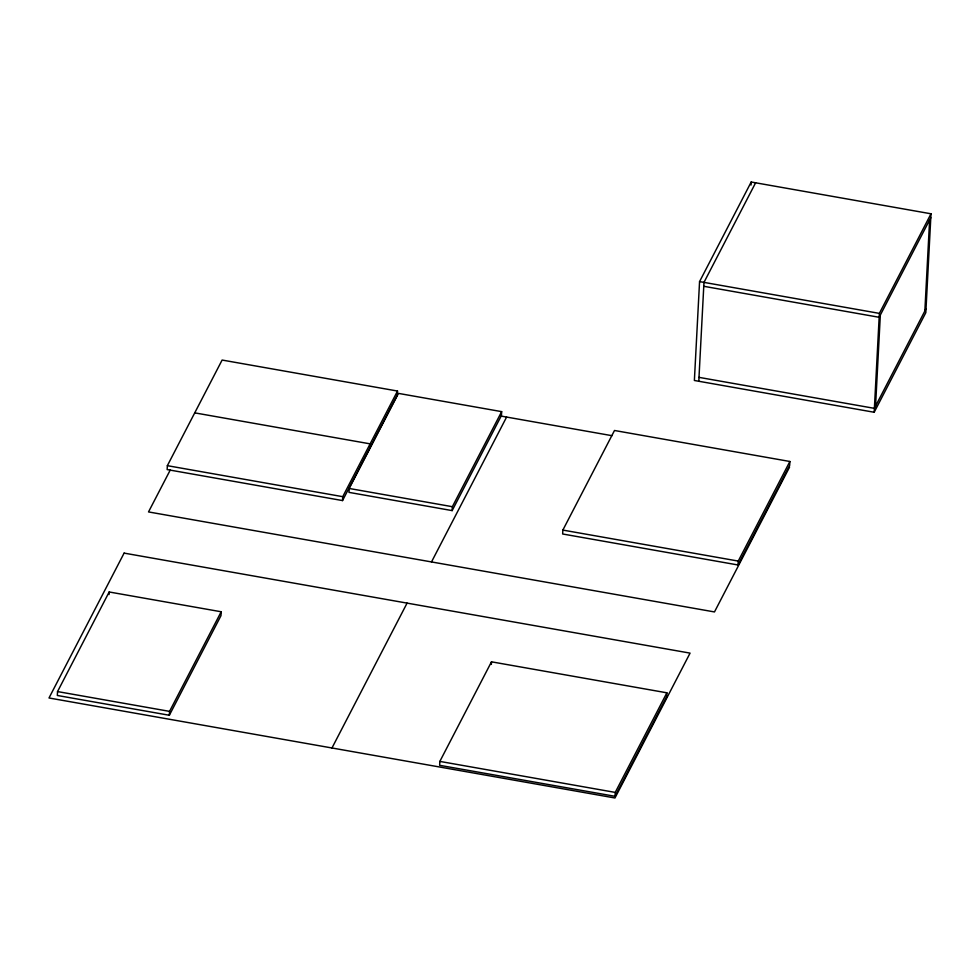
<?xml version="1.0" encoding="UTF-8"?>
<svg xmlns="http://www.w3.org/2000/svg" width="980" height="980" viewBox="0 0 980 980"><rect width="100%" height="100%" fill="white"/><g stroke="black" fill="none" stroke-linecap="round" stroke-linejoin="round"><path stroke-width="1.47" d="M57.538 691.574L57.33 695.469L169.344 715.265L220.978 615.673L221.186 611.765L109.172 591.981L57.538 691.574L169.552 711.37L221.186 611.765M109.037 594.578L109.172 591.981M167.36 465.672L167.151 469.579L342.535 500.572L397.304 394.94L397.513 391.045L222.117 360.052L167.36 465.672L342.743 496.676L397.513 391.045M169.344 715.265L169.552 711.37M342.535 500.572L342.743 496.676M349.199 488.469L348.99 492.377L452.16 510.605L501.442 415.532L501.65 411.637L398.48 393.397L349.199 488.469L452.368 506.697L501.65 411.637M369.926 447.762L370.122 443.854L194.738 412.862M452.16 510.605L452.368 506.697M439.849 761.411L439.64 765.319L615.036 796.311L666.67 696.719L666.878 692.811L491.482 661.819L439.849 761.411L615.232 792.404L666.878 692.811M491.348 664.416L491.482 661.819M562.863 530.082L562.655 533.99L738.038 564.982L789.672 465.377L789.88 461.482L614.497 430.49L562.863 530.082L738.246 561.075L789.88 461.482M615.036 796.311L615.232 792.404M699.561 281.603L694.379 380.485L874.185 412.262L925.818 312.669L931 213.787L751.195 182.011L699.561 281.603L879.366 313.38L931 213.787M698.789 381.269L703.971 282.387L755.617 182.794M751.035 185.049L751.195 182.011M738.038 564.982L738.246 561.075M874.185 412.262L879.366 313.38M875.557 406.088L880.334 315.021M924.851 311.028L929.628 219.949M170.287 469.959L148.519 511.928L714.481 611.937L789.586 467.068M331.975 747.985L407.08 603.116M431.506 561.932L506.611 417.064M930.792 217.683L879.158 317.287L703.775 286.295M926.027 308.761L874.393 408.354L698.997 377.361M500.584 415.998L611.973 435.684M124.105 553.112L49 697.981L614.962 797.99L690.067 653.121L124.105 553.112"/></g></svg>
